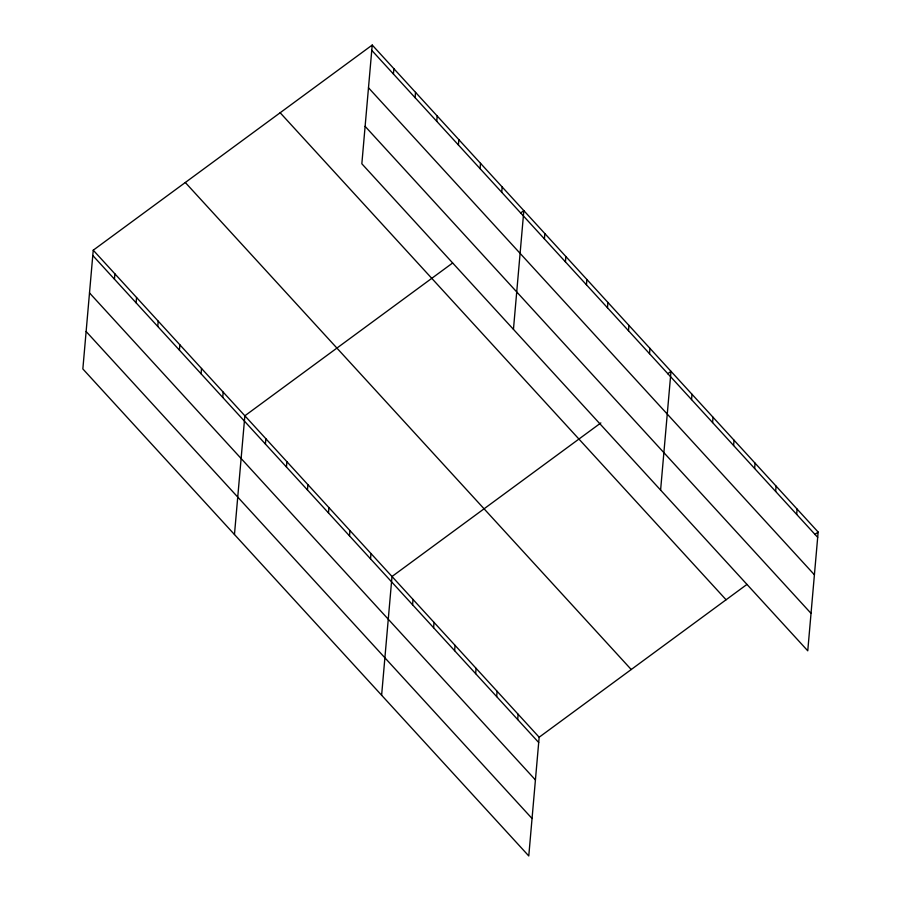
<?xml version="1.0" encoding="UTF-8"?>
<svg xmlns="http://www.w3.org/2000/svg" width="901" height="901" viewBox="0 0 901 901"><rect width="100%" height="100%" fill="white"/><g stroke="black" fill="none" stroke-linecap="round" stroke-linejoin="round"><path stroke-width="1.35" d="M93.242 250.196L82.847 368.937L528.774 855.95L539.158 737.221L93.242 250.196L372.226 45.05L818.153 532.063L807.758 650.804L361.842 163.779L372.226 45.05M114.438 279.152L114.9 273.859M136.096 302.804L136.558 297.51M157.754 326.466L158.216 321.173M179.412 350.117L179.873 344.824M201.069 373.769L201.531 368.475M222.727 397.431L223.189 392.138M234.463 534.518L244.858 415.789L452.595 263.024M265.412 444.047L265.874 438.742M286.439 467L286.901 461.706M307.455 489.964L307.917 484.67M328.482 512.917L328.944 507.623M349.498 535.881L349.96 530.588M393.422 74.006L393.883 68.701M370.525 558.834L370.987 553.541M415.079 97.657L415.541 92.364M381.619 695.234L392.003 576.505L600.854 422.929M436.737 121.308L437.199 116.015M412.568 604.762L413.03 599.458M458.395 144.971L458.857 139.666M433.584 627.715L434.057 622.422M480.053 168.622L480.526 163.329M454.611 650.68L455.073 645.375M501.722 192.273L502.184 186.98M475.638 673.633L476.1 668.339M513.446 329.372L523.841 210.631L520.553 213.053M496.654 696.597L497.115 691.304M544.395 238.889L544.857 233.596M517.681 719.55L518.143 714.256M565.423 261.853L565.884 256.548M586.438 284.806L586.9 279.513M607.465 307.77L607.927 302.477M628.481 330.723L628.954 325.43M649.508 353.688L649.97 348.394M660.602 490.088L670.997 371.347L667.709 373.769M691.551 399.605L692.013 394.311M712.578 422.569L713.04 417.264M733.594 445.522L734.056 440.229M754.621 468.486L755.083 463.193M775.637 491.439L776.11 486.146M796.664 514.403L797.126 509.11M539.158 737.221L746.906 584.456M814.864 534.484L818.153 532.063M371.764 50.343L817.691 537.356M368.486 87.78L814.414 574.793M365.108 126.343L811.035 613.367M280.155 112.749L726.082 599.762M185.302 182.498L631.229 669.522M92.78 255.501L538.697 742.514M89.503 292.926L535.431 779.951M86.124 331.5L532.052 818.513"/></g></svg>
